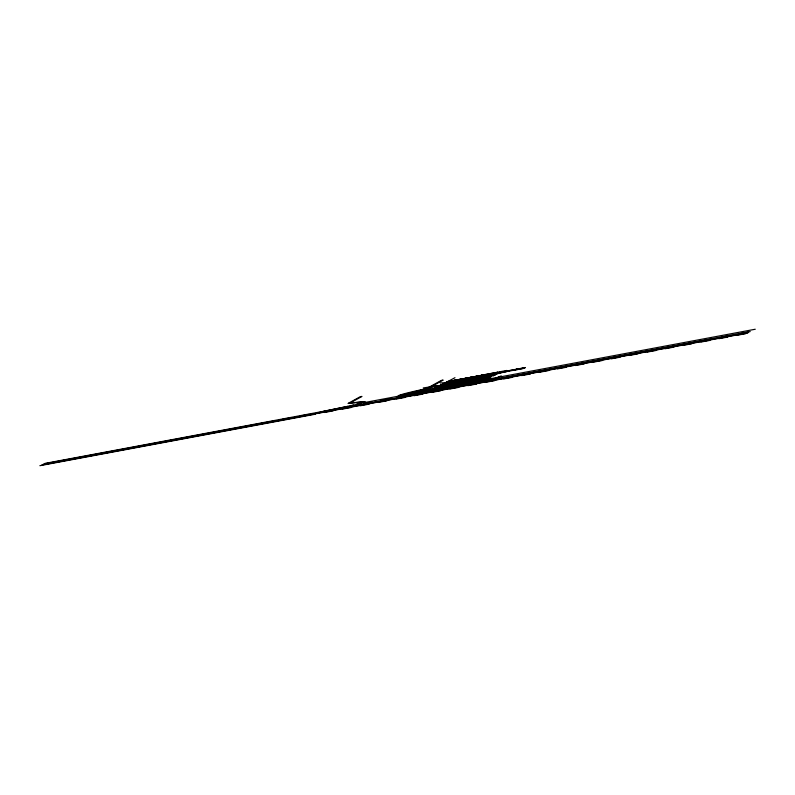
<?xml version="1.0" encoding="UTF-8"?>
<svg xmlns="http://www.w3.org/2000/svg" width="795" height="795" viewBox="0 0 795 795"><rect width="100%" height="100%" fill="white"/><g stroke="black" fill="none" stroke-linecap="round" stroke-linejoin="round"><path stroke-width="1.19" d="M477.368 376.283L477.089 376.591A28.491 1.342 -11 0 1 476.662 376.79C464.876 379.404 460.524 381.958 448.489 385.843M755.25 329.239L421.4 391.637A27.09 1.272 -11 0 0 443.908 388.755A27.09 1.272 -11 0 0 474.039 381.809L451.153 385.814M450.278 386.281L450.656 385.883L444.614 387.125L450.616 385.913M499.31 377.675L447.396 386.966L448.539 385.823A21.356 1.004 -11 0 1 450.149 385.287L452.474 384.661A18.355 0.865 -11 0 1 454.929 384.055L455.893 383.836A19.448 0.914 -11 0 1 463.028 382.296L464.409 382.017A22.846 1.073 -11 0 1 468.682 381.173L480.19 379.473L472.459 381.54L455.853 384.382L475.788 380.378M363.196 402.171L356.935 404.218M437.141 385.386L424.769 389.649A42.155 1.988 -11 0 0 421.966 390.703L421.638 391.11L422.97 391.19A20.948 0.984 -11 0 0 424.977 391.011L434.746 389.55M399.984 395.443L428.058 388.387L443.153 380.08L441.344 380.417L426.408 388.636A45.544 2.147 -11 0 0 417.554 390.564L416.173 390.872A41.956 1.978 -11 0 0 401.475 394.568A42.781 2.017 -11 0 0 398.235 395.761C400.243 397.192 407.169 395.085 410.618 394.747M449.831 382.683L454.174 380.417M348.299 403.323L360.165 396.755L361.964 396.417L350.098 402.986L365.183 401.644A39.631 1.868 -11 0 1 363.027 402.658L356.746 404.267M39.879 465.691L315.247 414.225M41.767 464.986L747.568 332.986M42.682 464.548L748.572 332.499M43.874 463.982L273.281 421.111M44.957 463.406L324.012 411.204M282.414 419.353L291.288 417.743M300.421 415.994L309.295 414.374M318.417 412.625L327.292 411.005M324.34 412.476L333.175 410.866M336.424 409.256L345.298 407.636M345.288 407.189L354.163 405.579M342.267 409.127L351.112 407.517M354.431 405.887L363.305 404.267M363.295 403.82L372.169 402.21M360.205 405.768L369.049 404.158M372.428 402.518L381.302 400.899M381.292 400.461L390.176 398.842M378.142 402.409L386.976 400.809M390.434 399.15L399.309 397.53M399.299 397.093L408.173 395.473M396.069 399.06L404.913 397.45M408.441 395.781L417.315 394.171M414.006 395.701L422.841 394.091M426.438 392.412L712.37 338.968M431.933 392.352L440.778 390.743M449.871 388.993L458.705 387.384M467.798 385.645L476.642 384.035M485.735 382.286L494.57 380.676M503.662 378.927L512.507 377.317M521.6 375.578L530.444 373.968M539.537 372.219L548.371 370.609M557.464 368.87L566.308 367.26M575.401 365.511L584.236 363.901M593.328 362.152L602.173 360.552M611.266 358.803L620.1 357.194M629.193 355.445L638.037 353.835M647.13 352.096L655.974 350.486M665.057 348.737L673.902 347.127M682.994 345.388L691.839 343.778M700.932 342.029L709.766 340.419M718.859 338.67L727.703 337.07M721.502 337.219L730.376 335.599M736.796 335.321L745.631 333.711M739.509 333.85L748.383 332.231M750.192 331.575L420.307 393.237M439.228 386.122L432.917 389.49L485.586 379.712L491.39 376.492L478.57 378.877M442.298 384.482L444.445 383.637M439.078 386.519L434.378 388.715M474.794 376.671L473.323 376.939L481.999 375.32M482.108 380.04L486.848 377.575L481.343 380.447M498.087 373.094L502.828 372.159L499.031 372.587M498.058 373.103L495.295 373.561L490.177 376.244L497.69 372.318L484.751 374.763M432.917 389.49L454.978 377.695M432.977 389.48L447.794 381.54L483.817 374.882M435.014 388.546L439.049 386.529M439.854 385.953L443.173 384.323L442.259 384.492M444.385 383.677L447.396 382.067M440.142 385.953L443.193 384.313M455.396 380.268L453.875 380.566L472.419 377.108L470.411 377.516M434.736 388.596L438.204 386.748M444.077 383.677L446.78 382.236M479.802 376.572L479.097 376.86L479.783 376.582M506.852 370.46L484.175 374.693L479.296 376.234L482.307 375.667M444.872 386.986C442.338 387.96 451.828 384.065 452.872 384.889L450.268 386.251M432.927 389.49L446.601 382.216M437.975 386.787L486.908 377.555L482.168 380.03L439.685 387.96L454.015 380.497M447.794 384.899L443.67 387.056L434.01 388.854M451.779 385.704L451.123 386.062M470.72 377.993L472.558 377.039L465.562 379.175L470.938 378.182M472.111 377.575L471.624 377.824L475.251 376.939L472.22 377.506L473.452 376.87M473.79 377.983L468.484 380.755L450.695 384.074L456.002 381.302L484.364 376.095L478.342 378.152M468.444 382.514L479.355 376.81M445.776 382.922L480.995 376.353L483.638 374.972L448.43 381.54L445.568 383.041M479.882 376.939L482.009 376.244M484.771 374.753L483.996 375.161L487.375 374.534L485.268 375.628L444.663 383.21M474.814 381.401L473.88 381.888L475.122 381.262M496.159 373.123L485.666 375.409L487.216 375.111M486.023 379.304L491.439 376.482M493.675 373.908L523.438 368.483L525.217 367.568L499.34 372.428L500.711 371.722M518.151 369.019L516.511 369.377L518.032 369.089M439.744 387.94L448.638 383.299M472.24 377.506L473.462 376.87M473.522 378.122L456.737 386.519M479.842 376.949L474.068 379.96L480.746 376.472L486.759 375.359L481.104 376.701M481.005 376.343L484.185 374.684M477.477 378.619L484.99 374.693M485.238 375.637L487.355 374.534M497.68 372.328L496.02 373.193L523.696 368.025L523.021 368.373M499.34 372.428L500.691 371.722M477.437 378.629L493.546 375.677L496.796 373.988A11.816 0.557 -11 0 1 506.355 371.672M517.197 369.526L524.144 368.125M523.647 368.214L525.177 367.578M485.516 379.732L486.48 379.225M493.496 375.687L496.756 373.998M522.981 368.383L523.657 368.035M523.14 368.304L524.312 368.025M498.922 372.646L500.462 372.348L499.051 372.587M515.806 369.596C513.52 369.983 519.821 368.92 515.498 369.615M468.334 378.639L470.65 377.466M483.37 377.436L490.833 373.68M443.441 383.866L452.097 382.246L455.237 380.606L446.333 382.316M443.709 383.717L447.148 382.196M445.935 385.227L444.395 385.525L485.268 377.913M523.329 368.274L524.303 367.956M515.786 369.625L514.733 369.864M466.844 378.569L467.371 378.331L457.602 380.219L475.062 377.406M468.096 378.758L468.583 378.589M428.147 391.955L467.738 381.133L440.321 383.021M485.596 376.919L488.995 375.737A40.823 1.928 -11 0 0 489.203 375.558L479.494 376.83M447.545 386.758L412.128 393.654A93.134 4.392 -11 0 0 407.656 394.469L364.378 402.568M513.868 369.953L514.484 369.904M357.084 404.327L323.744 411.343M353.407 405.102L352.751 405.261M446.025 387.165L448.112 386.777M347.614 406.434L344.791 407.05M514.693 369.784L513.898 369.993M344.185 407.179L324.042 411.194M412.794 392.601L467.738 381.133L423.248 387.95M472.379 378.182L492.363 373.849A35.715 1.679 -11 0 0 493.457 373.312L493.516 373.183M483.3 375.141L456.3 380.189L454.631 381.053L481.631 376.015M453.468 382.236L456.459 381.67M457.96 381.391L460.961 380.835M471.455 378.877L474.446 378.321M475.947 378.032L478.779 377.506M448.738 383.25L451.967 382.514M453.061 382.445L456.062 381.888M457.562 381.6L460.553 381.043M462.064 380.765L465.463 379.99M466.556 379.921L469.954 379.155M471.047 379.086L474.049 378.529M475.539 378.251L478.371 377.724M442.09 384.581L451.888 382.693L448.708 384.363L439.198 386.132M440.728 385.317L441.642 385.148M444.862 385.267L447.694 384.74M449.195 384.462L452.186 383.906M453.687 383.627L456.698 383.061M458.188 382.783L461.189 382.226M462.68 381.948L465.681 381.381M467.182 381.103L470.173 380.547M471.673 380.268L474.516 379.742M436.246 387.712L437.151 387.543M517.018 369.427L517.674 369.218M444.981 383.041L445.876 382.872M425.812 388.805L428.058 388.387M434.507 388.646L435.471 388.457M444.296 387.284L450.417 386.151M423.407 392.591L418.567 393.535A38.856 1.829 -11 0 1 410.796 394.827M420.118 393.177L413.798 394.241M412.317 394.479L411.82 394.559M348.17 403.393L363.126 401.813M403.562 395.721L402.648 395.811M402.33 395.84L400.104 395.91M429.35 391.587A41.896 1.978 -11 0 1 423.864 392.601M482.048 375.3L483.499 375.041L482.048 375.3M501.387 376.224L498.435 376.79L501.387 376.224M456.052 384.78A13.843 0.656 -11 0 0 476.911 380.209A13.843 0.656 -11 0 0 457.046 383.438A13.843 0.656 -11 0 0 456.052 384.78"/></g></svg>
